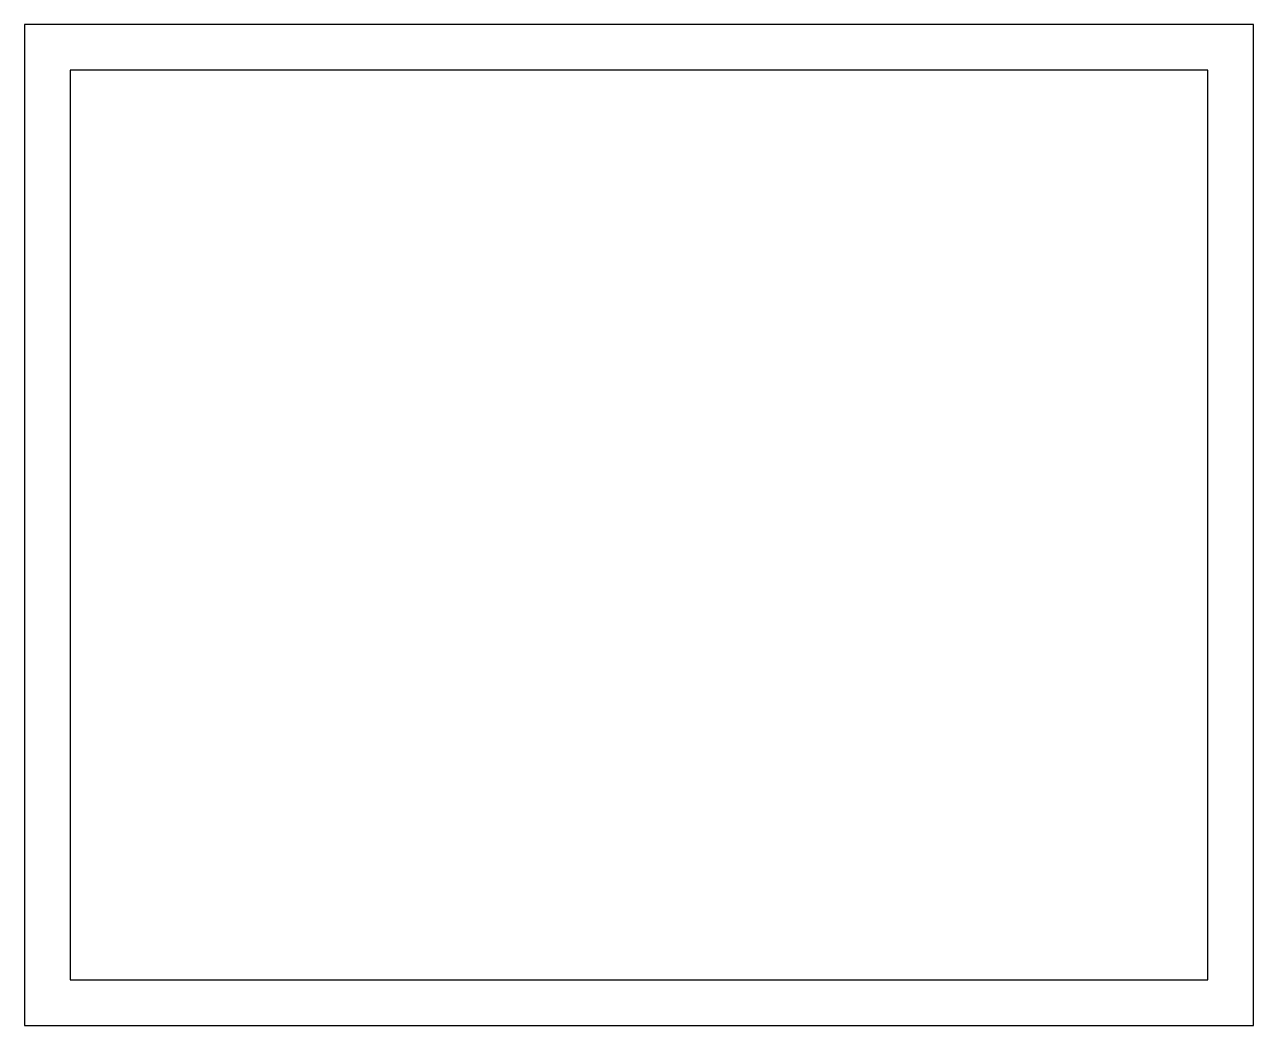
# Model space of a CAD drawing. Header units: millimetres. Extents: x -200 to 5200, y -200 to 4200.
import ezdxf

# ---------------------------------------------------------------- set-up
doc = ezdxf.new("R2010")
doc.units = ezdxf.units.MM
doc.layers.add('A-WALL', color=7, linetype='Continuous')

msp = doc.modelspace()

# ---------------------------------------------------------------- linework, layer by layer
at = {"layer": 'A-WALL'}
for points in [[(-200, -200), (5200, -200), (5200, 4200), (-200, 4200)], [(0, 0), (5000, 0), (5000, 4000), (0, 4000)]]:
    msp.add_lwpolyline(points, close=True, dxfattribs=at)

doc.saveas('drawing.dxf')
